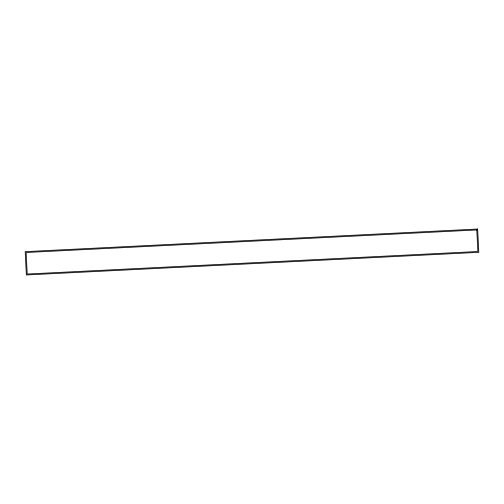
<?xml version="1.0" encoding="UTF-8"?>
<svg xmlns="http://www.w3.org/2000/svg" width="504" height="504" viewBox="0 0 504 504"><rect width="100%" height="100%" fill="white"/><g stroke="black" fill="none" stroke-linecap="round" stroke-linejoin="round"><path stroke-width="0.76" d="M477.635 229.03L25.2 251.654L26.366 274.97L478.8 252.347L477.635 229.03M476.79 229.963L26.132 252.498L27.21 274.037L477.868 251.502L476.79 229.963"/></g></svg>
